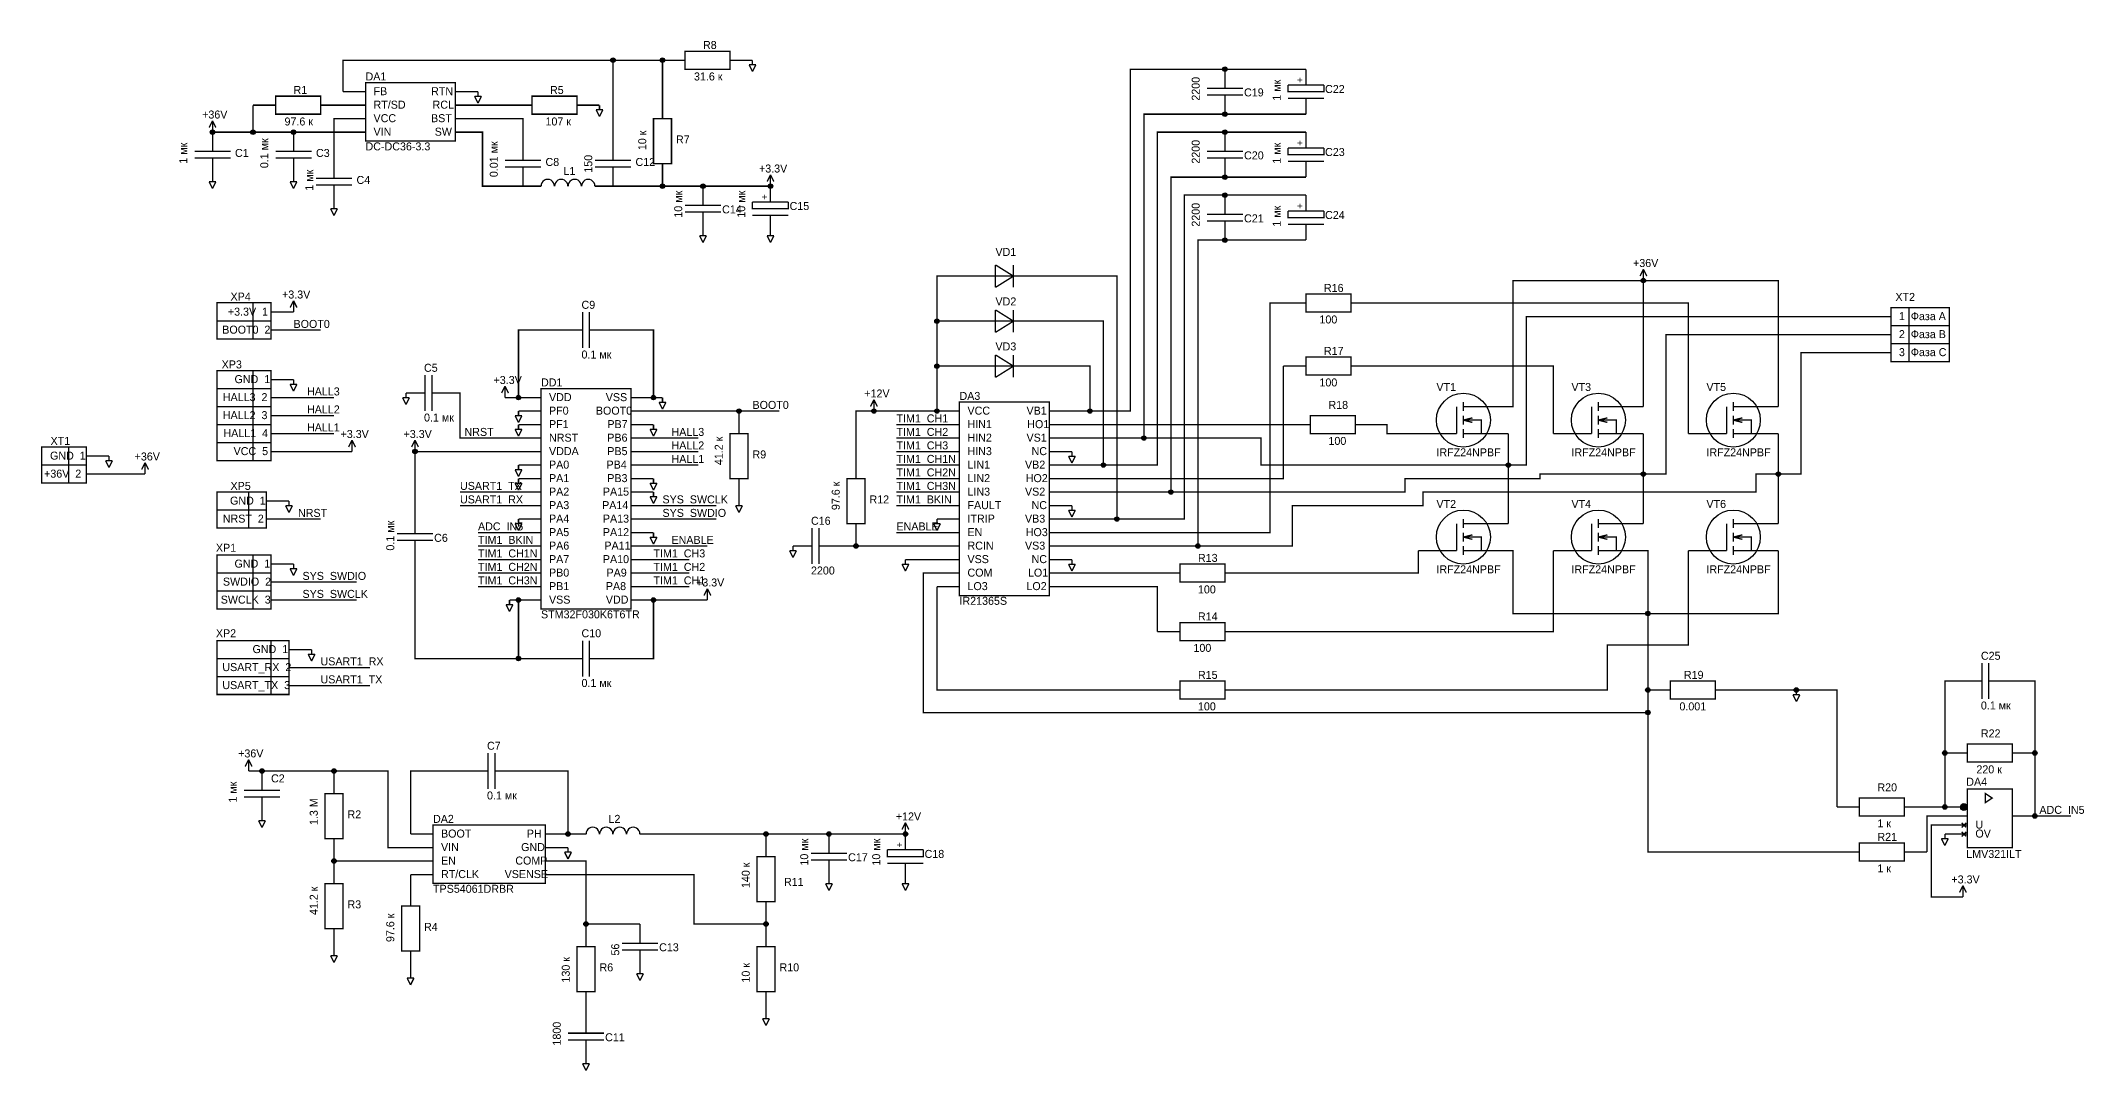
# Model space of a CAD drawing. Header units: millimetres. Extents: x 237 to 691, y 208 to 437.
import ezdxf

# ---------------------------------------------------------------- set-up
doc = ezdxf.new("R2010")
doc.units = ezdxf.units.MM
doc.layers.add('Sheet', color=255, linetype='Continuous')

msp = doc.modelspace()

# ---------------------------------------------------------------- linework, layer by layer
at = {"layer": 'Sheet', "const_width": 0.3}
for points in [[(364, 415), (364, 433), (304, 433), (304, 426)], [(375, 425), (375, 433), (364, 433)], [(380, 433), (375, 433)], [(380, 431), (380, 435), (390, 435), (390, 431), (380, 431)], [(390, 433), (395, 433)], [(395, 430.46), (394.24, 431.98)], [(394.24, 431.98), (395.76, 431.98)], [(395, 433), (395, 431.98)], [(395, 430.46), (395.76, 431.98)], [(309, 428), (328.98, 428), (328.98, 415.02), (309, 415.02), (309, 428)], [(456, 365), (470, 365), (470, 355), (479, 355), (479, 431), (518, 431)], [(496, 426.75), (504, 426.75)], [(500, 426.75), (500, 431)], [(514, 427.5), (522, 427.5)], [(514, 427.5), (514, 426), (522, 426), (522, 427.5)], [(518, 427.5), (518, 431)], [(289, 423), (284, 423)], [(284, 423), (284, 417)], [(289, 421), (289, 425), (299, 425), (299, 421), (289, 421)], [(299, 423), (304, 423)], [(309, 426), (304, 426)], [(309, 423), (304, 423)], [(329, 426), (334, 426)], [(329, 423), (334, 423)], [(334, 423.46), (333.24, 424.98)], [(333.24, 424.98), (334.76, 424.98)], [(334, 426), (334, 424.98)], [(334, 423.46), (334.76, 424.98)], [(341, 423), (334, 423)], [(346, 423), (341, 423)], [(346, 421), (346, 425), (356, 425), (356, 421), (346, 421)], [(356, 423), (361, 423)], [(361, 423), (361, 421.98)], [(375, 420), (375, 425)], [(496, 425.25), (504, 425.25)], [(500, 425.25), (500, 421)], [(514, 424.5), (522, 424.5)], [(518, 424.5), (518, 421)], [(275, 419.54), (274.24, 418.02)], [(275, 419.54), (275.76, 418.02)], [(275, 417), (275, 419.54)], [(304, 420), (302, 420), (302, 411)], [(309, 420), (304, 420)], [(329, 420), (334, 420)], [(334, 420), (344, 420), (344, 415)], [(361, 420.46), (360.24, 421.98)], [(360.24, 421.98), (361.76, 421.98)], [(361, 420.46), (361.76, 421.98)], [(373, 420), (377, 420), (377, 410), (373, 410), (373, 420)], [(482, 349), (482, 421), (518, 421), (518, 421)], [(275, 412.75), (275, 417)], [(275, 417), (275, 417), (284, 417), (293, 417), (304, 417)], [(293, 412.75), (293, 417)], [(309, 417), (304, 417)], [(329, 417), (334, 417)], [(334, 417), (335, 417), (335, 405), (344, 405)], [(344, 410.75), (344, 415)], [(364, 410.75), (364, 415)], [(473, 343), (485, 343), (485, 417), (500, 417), (515, 417), (518, 417)], [(500, 412.75), (500, 417)], [(514, 413.5), (522, 413.5)], [(514, 413.5), (514, 412), (522, 412), (522, 413.5)], [(518, 413.5), (518, 417)], [(271, 412.75), (279, 412.75)], [(271, 411.25), (279, 411.25)], [(275, 411.25), (275, 407)], [(289, 412.75), (297, 412.75)], [(289, 411.25), (297, 411.25)], [(293, 411.25), (293, 407)], [(302, 406.75), (302, 411)], [(340, 410.75), (348, 410.75)], [(340, 409.25), (348, 409.25)], [(344, 409.25), (344, 405)], [(360, 410.75), (368, 410.75)], [(360, 409.25), (368, 409.25)], [(364, 409.25), (364, 405)], [(375, 410), (375, 405)], [(496, 412.75), (504, 412.75)], [(496, 411.25), (504, 411.25)], [(500, 411.25), (500, 407)], [(514, 410.5), (522, 410.5)], [(518, 410.5), (518, 407)], [(275, 404.46), (274.24, 405.98)], [(274.24, 405.98), (275.76, 405.98)], [(275, 407), (275, 405.98)], [(275, 404.46), (275.76, 405.98)], [(293, 404.46), (292.24, 405.98)], [(292.24, 405.98), (293.76, 405.98)], [(293, 407), (293, 405.98)], [(293, 404.46), (293.76, 405.98)], [(298, 406.75), (306, 406.75)], [(298, 405.25), (306, 405.25)], [(302, 405.25), (302, 401)], [(348, 405), (344, 405)], [(360, 405), (364, 405)], [(364, 405), (375, 405), (384, 405), (399, 405)], [(384, 400.75), (384, 405)], [(399, 407.54), (398.24, 406.02)], [(399, 407.54), (399.76, 406.02)], [(399, 405), (399, 407.54)], [(399, 401.5), (399, 405)], [(466, 337), (488, 337), (488, 337), (488, 407), (518, 407)], [(302, 398.46), (301.24, 399.98)], [(301.24, 399.98), (302.76, 399.98)], [(302, 401), (302, 399.98)], [(302, 398.46), (302.76, 399.98)], [(380, 400.75), (388, 400.75)], [(395, 401.5), (403, 401.5)], [(395, 401.5), (395, 400), (403, 400), (403, 401.5)], [(476, 331), (491, 331), (491, 403), (518, 403), (518, 403)], [(500, 398.75), (500, 403)], [(514, 399.5), (522, 399.5)], [(514, 399.5), (514, 398), (522, 398), (522, 399.5)], [(518, 399.5), (518, 403)], [(380, 399.25), (388, 399.25)], [(384, 399.25), (384, 395)], [(384, 395), (384, 393.98)], [(395, 398.5), (403, 398.5)], [(399, 398.5), (399, 395)], [(399, 395), (399, 393.98)], [(496, 398.75), (504, 398.75)], [(496, 397.25), (504, 397.25)], [(500, 397.25), (500, 393)], [(514, 396.5), (522, 396.5)], [(518, 396.5), (518, 393)], [(384, 392.46), (383.24, 393.98)], [(383.24, 393.98), (384.76, 393.98)], [(384, 392.46), (384.76, 393.98)], [(399, 392.46), (398.24, 393.98)], [(398.24, 393.98), (399.76, 393.98)], [(399, 392.46), (399.76, 393.98)], [(494, 325), (494, 393), (500, 393), (515, 393), (518, 393)], [(449, 382.5), (449, 387.5)], [(449, 387.5), (453, 385), (449, 382.5)], [(453, 382.5), (453, 387.5)], [(593, 386.54), (592.24, 385.02)], [(593, 386.54), (593.76, 385.02)], [(593, 384), (593, 386.54)], [(436, 375), (436, 385), (446, 385)], [(451, 385), (446, 385)], [(451, 385), (456, 385)], [(456, 385), (476, 385), (476, 331), (466, 331), (466, 331)], [(563, 356), (564, 356), (564, 384), (593, 384), (623, 384), (623, 356)], [(593, 356), (593, 356), (593, 384)], [(276, 379.08), (287.98, 379.08), (287.98, 371.02), (276, 371.02), (276, 379.08)], [(284, 379), (284, 371)], [(288, 377), (293, 377)], [(293, 379.54), (292.24, 378.02)], [(293, 379.54), (293.76, 378.02)], [(293, 377), (293, 379.54)], [(357.25, 369), (357.25, 377)], [(358.75, 369), (358.75, 377)], [(449, 372.5), (449, 377.5)], [(449, 377.5), (453, 375), (449, 372.5)], [(453, 372.5), (453, 377.5)], [(513, 379), (510, 379), (510, 328), (466, 328)], [(518, 379), (513, 379)], [(518, 377), (518, 381), (528, 381), (528, 377), (518, 377)], [(528, 379), (533, 379)], [(533, 379), (603, 379), (603, 350), (603, 350)], [(648, 378), (648, 366), (652, 366), (652, 378), (648, 378)], [(652, 378), (661, 378), (661, 366), (652, 366)], [(276, 375), (288, 375)], [(288, 373), (293, 373)], [(293, 373), (299, 373)], [(343, 358), (343, 358), (343, 373), (353, 373)], [(357.25, 373), (353, 373)], [(358.75, 373), (363, 373)], [(363, 373), (373, 373), (373, 358), (375, 358)], [(436, 365), (436, 375), (446, 375)], [(451, 375), (446, 375)], [(451, 375), (456, 375)], [(456, 375), (473, 375), (473, 343), (466, 343)], [(563, 343), (567, 343), (567, 376), (643, 376)], [(648, 376), (643, 376)], [(648, 374), (661, 374)], [(593, 341), (598, 341), (598, 372), (643, 372), (643, 372)], [(623, 341), (628, 341), (628, 368), (643, 368), (643, 368)], [(648, 372), (643, 372)], [(648, 368), (643, 368)], [(648, 370), (661, 370)], [(276, 364), (287.98, 364), (287.98, 344.02), (276, 344.02), (276, 364)], [(284, 364), (284, 344)], [(418, 345), (418, 355), (422, 355), (436, 355), (436, 365), (446, 365)], [(451, 365), (446, 365)], [(449, 362.5), (449, 367.5)], [(449, 367.5), (453, 365), (449, 362.5)], [(451, 365), (456, 365)], [(453, 362.5), (453, 367.5)], [(513, 365), (513, 340), (466, 340)], [(518, 365), (513, 365)], [(518, 363), (518, 367), (528, 367), (528, 363), (518, 363)], [(528, 365), (533, 365)], [(533, 365), (573, 365), (573, 350), (573, 350)], [(276, 360), (288, 360)], [(288, 362), (293, 362)], [(293, 359.46), (292.24, 360.98)], [(292.24, 360.98), (293.76, 360.98)], [(293, 362), (293, 360.98)], [(293, 359.46), (293.76, 360.98)], [(322.25, 359), (318, 359)], [(318, 359), (318, 357.98)], [(322.25, 355), (322.25, 363)], [(323.75, 355), (323.75, 363)], [(323.75, 359), (328, 359)], [(343, 349), (330, 349), (330, 359), (328, 359)], [(340, 360.54), (339.24, 359.02)], [(340, 360.54), (340.76, 359.02)], [(340, 358), (340, 360.54)], [(348, 360), (367.98, 360), (367.98, 311.02), (348, 311.02), (348, 360)], [(276, 356), (288, 356)], [(288, 358), (293, 358)], [(293, 358), (302, 358)], [(318, 356.46), (317.24, 357.98)], [(317.24, 357.98), (318.76, 357.98)], [(318, 356.46), (318.76, 357.98)], [(340, 358), (343, 358)], [(348, 358), (343, 358)], [(348, 355), (343, 355)], [(343, 355), (343, 353.98)], [(368, 358), (373, 358)], [(368, 355), (373, 355)], [(373, 355), (392, 355), (401, 355)], [(375, 355.46), (374.24, 356.98)], [(374.24, 356.98), (375.76, 356.98)], [(375, 358), (375, 356.98)], [(375, 355.46), (375.76, 356.98)], [(392, 350), (392, 355)], [(422, 357.54), (421.24, 356.02)], [(422, 357.54), (422.76, 356.02)], [(422, 355), (422, 357.54)], [(441, 355), (436, 355)], [(441, 357), (460.98, 357), (460.98, 314.02), (441, 314.02), (441, 357)], [(461, 355), (466, 355)], [(470, 355), (466, 355)], [(551.5, 350), (551.5, 356)], [(553, 355), (553, 357)], [(553, 356), (563, 356)], [(581.5, 350), (581.5, 356)], [(583, 355), (583, 357)], [(583, 356), (593, 356)], [(611.5, 350), (611.5, 356)], [(613, 355), (613, 357)], [(613, 356), (623, 356)], [(276, 352), (288, 352)], [(288, 354), (293, 354)], [(288, 350), (293, 350)], [(293, 354), (302, 354)], [(293, 350), (302, 350)], [(343, 352.46), (342.24, 353.98)], [(342.24, 353.98), (343.76, 353.98)], [(343, 349.46), (342.24, 350.98)], [(342.24, 350.98), (343.76, 350.98)], [(343, 352.46), (343.76, 353.98)], [(348, 352), (343, 352)], [(343, 352), (343, 350.98)], [(343, 349.46), (343.76, 350.98)], [(368, 352), (373, 352)], [(373, 349.46), (372.24, 350.98)], [(372.24, 350.98), (373.76, 350.98)], [(373, 352), (373, 350.98)], [(373, 349.46), (373.76, 350.98)], [(390, 350), (394, 350), (394, 340), (390, 340), (390, 350)], [(427, 352), (436, 352)], [(441, 352), (436, 352)], [(461, 352), (466, 352)], [(514, 352), (514, 352), (466, 352)], [(519, 352), (514, 352)], [(519, 350), (519, 354), (529, 354), (529, 350), (519, 350)], [(529, 352), (534, 352)], [(534, 352), (536, 352), (536, 350), (543, 350)], [(551.5, 350), (543, 350)], [(553, 352), (553, 354)], [(553, 353), (555, 353.5)], [(557, 350), (557, 353), (553, 353)], [(553, 353), (555, 352.5)], [(553, 349), (553, 351)], [(553, 350), (563, 350)], [(563, 330), (563, 330), (563, 343), (563, 350)], [(581.5, 350), (573, 350)], [(583, 352), (583, 354)], [(583, 353), (585, 353.5)], [(587, 350), (587, 353), (583, 353)], [(583, 353), (585, 352.5)], [(583, 349), (583, 351)], [(583, 350), (593, 350)], [(593, 350), (593, 350), (593, 341), (593, 330)], [(611.5, 350), (603, 350)], [(613, 352), (613, 354)], [(613, 353), (615, 353.5)], [(617, 350), (617, 353), (613, 353)], [(613, 353), (615, 352.5)], [(613, 349), (613, 351)], [(613, 350), (623, 350)], [(623, 350), (623, 350), (623, 341), (623, 330)], [(237, 347), (246.98, 347), (246.98, 339.02), (237, 339.02), (237, 347)], [(243, 347), (243, 339)], [(247, 345), (252, 345)], [(252, 345), (252, 343.98)], [(276, 348), (288, 348)], [(288, 346), (293, 346)], [(306, 346), (293, 346)], [(306, 348.54), (305.24, 347.02)], [(306, 348.54), (306.76, 347.02)], [(306, 346), (306, 348.54)], [(320, 348.54), (319.24, 347.02)], [(320, 348.54), (320.76, 347.02)], [(320, 346), (320, 348.54)], [(343, 346), (320, 346), (320, 346), (320, 332), (320, 332)], [(348, 349), (343, 349)], [(348, 346), (343, 346)], [(368, 349), (373, 349)], [(368, 346), (373, 346)], [(373, 349), (383, 349)], [(373, 346), (383, 346)], [(418, 340), (418, 345)], [(427, 349), (436, 349)], [(427, 346), (436, 346)], [(441, 349), (436, 349)], [(441, 346), (436, 346)], [(461, 349), (466, 349)], [(461, 346), (466, 346)], [(466, 343.46), (465.24, 344.98)], [(465.24, 344.98), (466.76, 344.98)], [(466, 349), (482, 349), (482, 349), (508, 349), (508, 343), (563, 343)], [(466, 346), (466, 344.98)], [(466, 343.46), (466.76, 344.98)], [(237, 343), (247, 343)], [(247, 341), (252, 341)], [(252, 342.46), (251.24, 343.98)], [(251.24, 343.98), (252.76, 343.98)], [(252, 342.46), (252.76, 343.98)], [(260, 341), (252, 341)], [(260, 343.54), (259.24, 342.02)], [(260, 343.54), (260.76, 342.02)], [(260, 341), (260, 343.54)], [(343, 340.46), (342.24, 341.98)], [(342.24, 341.98), (343.76, 341.98)], [(348, 343), (343, 343)], [(343, 343), (343, 341.98)], [(343, 340.46), (343.76, 341.98)], [(368, 343), (373, 343)], [(373, 343), (383, 343)], [(427, 343), (436, 343)], [(441, 343), (436, 343)], [(461, 343), (466, 343)], [(466, 325), (494, 325), (494, 325), (515, 325), (515, 334), (544, 334), (544, 337), (618, 337), (618, 341), (623, 341)], [(488, 337), (540, 337), (540, 340), (570, 340), (570, 341), (593, 341)], [(276, 337), (286.98, 337), (286.98, 329.02), (276, 329.02), (276, 337)], [(283, 337), (283, 329)], [(343, 337), (330, 337)], [(343, 337.46), (342.24, 338.98)], [(342.24, 338.98), (343.76, 338.98)], [(348, 340), (343, 340)], [(343, 340), (343, 338.98)], [(343, 337.46), (343.76, 338.98)], [(348, 337), (343, 337)], [(368, 340), (373, 340)], [(368, 337), (373, 337)], [(373, 337.46), (372.24, 338.98)], [(372.24, 338.98), (373.76, 338.98)], [(373, 334.46), (372.24, 335.98)], [(372.24, 335.98), (373.76, 335.98)], [(373, 340), (373, 338.98)], [(373, 337.46), (373.76, 338.98)], [(373, 337), (373, 335.98)], [(373, 334.46), (373.76, 335.98)], [(392, 340), (392, 335)], [(416, 340), (420, 340), (420, 330), (416, 330), (416, 340)], [(427, 340), (436, 340)], [(427, 337), (436, 337)], [(441, 340), (436, 340)], [(441, 337), (436, 337)], [(461, 340), (466, 340)], [(461, 337), (466, 337)], [(276, 333), (287, 333)], [(287, 335), (292, 335)], [(292, 332.46), (291.24, 333.98)], [(291.24, 333.98), (292.76, 333.98)], [(292, 335), (292, 333.98)], [(292, 332.46), (292.76, 333.98)], [(320, 327.75), (320, 332)], [(343, 334), (330, 334)], [(348, 334), (343, 334)], [(368, 334), (373, 334)], [(387, 334), (373, 334)], [(392, 332.46), (391.24, 333.98)], [(391.24, 333.98), (392.76, 333.98)], [(392, 335), (392, 333.98)], [(392, 332.46), (392.76, 333.98)], [(427, 334), (436, 334)], [(441, 334), (436, 334)], [(461, 334), (466, 334)], [(466, 331.46), (465.24, 332.98)], [(465.24, 332.98), (466.76, 332.98)], [(466, 334), (466, 332.98)], [(466, 331.46), (466.76, 332.98)], [(287, 331), (292, 331)], [(292, 331), (299, 331)], [(324, 327.75), (316, 327.75)], [(334, 328), (343, 328)], [(343, 328.46), (342.24, 329.98)], [(342.24, 329.98), (343.76, 329.98)], [(348, 331), (343, 331)], [(343, 331), (343, 329.98)], [(343, 328.46), (343.76, 329.98)], [(348, 328), (343, 328)], [(368, 331), (373, 331)], [(368, 328), (373, 328)], [(373, 325.46), (372.24, 326.98)], [(372.24, 326.98), (373.76, 326.98)], [(387, 331), (373, 331)], [(373, 328), (373, 326.98)], [(373, 325.46), (373.76, 326.98)], [(408.25, 321), (408.25, 329)], [(409.75, 321), (409.75, 329)], [(418, 330), (418, 325)], [(427, 328), (436, 328)], [(436, 328.46), (435.24, 329.98)], [(435.24, 329.98), (436.76, 329.98)], [(441, 331), (436, 331)], [(436, 331), (436, 329.98)], [(436, 328.46), (436.76, 329.98)], [(441, 328), (436, 328)], [(461, 331), (466, 331)], [(461, 328), (466, 328)], [(551.5, 324), (551.5, 330)], [(553, 329), (553, 331)], [(553, 330), (563, 330)], [(553, 326), (553, 328)], [(553, 327), (555, 327.5)], [(557, 324), (557, 327), (553, 327)], [(553, 327), (555, 326.5)], [(581.5, 324), (581.5, 330)], [(583, 329), (583, 331)], [(583, 330), (593, 330)], [(583, 326), (583, 328)], [(583, 327), (585, 327.5)], [(587, 324), (587, 327), (583, 327)], [(583, 327), (585, 326.5)], [(611.5, 324), (611.5, 330)], [(613, 329), (613, 331)], [(613, 330), (623, 330)], [(613, 326), (613, 328)], [(613, 327), (615, 327.5)], [(617, 324), (617, 327), (613, 327)], [(613, 327), (615, 326.5)], [(276, 323), (287.98, 323), (287.98, 311.02), (276, 311.02), (276, 323)], [(284, 323), (284, 311)], [(324, 326.25), (316, 326.25)], [(320, 326.25), (320, 322)], [(334, 325), (343, 325)], [(348, 325), (343, 325)], [(368, 325), (373, 325)], [(385, 325), (373, 325)], [(404, 322.46), (403.24, 323.98)], [(403.24, 323.98), (404.76, 323.98)], [(408.25, 325), (404, 325)], [(404, 325), (404, 323.98)], [(404, 322.46), (404.76, 323.98)], [(409.75, 325), (414, 325)], [(436, 325), (418, 325), (414, 325), (414, 325)], [(441, 325), (436, 325)], [(461, 325), (466, 325)], [(505, 319), (543, 319), (543, 324)], [(505, 306), (573, 306), (573, 324)], [(505, 293), (585, 293), (585, 303), (603, 303), (603, 324), (603, 324)], [(551.5, 324), (543, 324)], [(553, 323), (553, 325)], [(553, 324), (563, 324)], [(563, 324), (564, 324), (564, 310), (594, 310), (623, 310), (623, 324)], [(581.5, 324), (573, 324)], [(583, 323), (583, 325)], [(583, 324), (593, 324)], [(593, 324), (594, 324), (594, 310)], [(611.5, 324), (603, 324)], [(613, 323), (613, 325)], [(613, 324), (623, 324)], [(276, 319), (288, 319)], [(288, 321), (293, 321)], [(293, 318.46), (292.24, 319.98)], [(292.24, 319.98), (293.76, 319.98)], [(293, 321), (293, 319.98)], [(293, 318.46), (293.76, 319.98)], [(320, 322), (320, 300), (343, 300)], [(334, 322), (343, 322)], [(334, 319), (343, 319)], [(348, 322), (343, 322)], [(348, 319), (343, 319)], [(368, 322), (373, 322)], [(368, 319), (373, 319)], [(373, 322), (381, 322)], [(373, 319), (381, 319)], [(429, 319.46), (428.24, 320.98)], [(428.24, 320.98), (429.76, 320.98)], [(429, 322), (429, 320.98)], [(429, 322), (436, 322)], [(429, 319.46), (429.76, 320.98)], [(436, 319), (433, 319), (433, 288), (594, 288)], [(441, 322), (436, 322)], [(441, 319), (436, 319)], [(461, 322), (466, 322)], [(461, 319), (466, 319)], [(466, 319.46), (465.24, 320.98)], [(465.24, 320.98), (466.76, 320.98)], [(466, 322), (466, 320.98)], [(466, 319.46), (466.76, 320.98)], [(466, 319), (485, 319), (485, 319)], [(490, 319), (485, 319)], [(490, 317), (490, 321), (500, 321), (500, 317), (490, 317)], [(500, 319), (505, 319)], [(276, 315), (288, 315)], [(288, 317), (293, 317)], [(307, 317), (293, 317)], [(334, 316), (343, 316)], [(348, 316), (343, 316)], [(368, 316), (373, 316)], [(373, 316), (381, 316)], [(385, 315.54), (384.24, 314.02)], [(385, 315.54), (385.76, 314.02)], [(385, 313), (385, 315.54)], [(441, 316), (436, 316)], [(436, 316), (436, 316), (436, 293), (485, 293)], [(461, 316), (466, 316)], [(466, 316), (485, 316), (485, 306)], [(288, 313), (293, 313)], [(307, 313), (293, 313)], [(341, 310.46), (340.24, 311.98)], [(340.24, 311.98), (341.76, 311.98)], [(341, 313), (341, 311.98)], [(341, 313), (343, 313)], [(341, 310.46), (341.76, 311.98)], [(348, 313), (343, 313)], [(343, 313), (343, 313), (343, 300), (353, 300)], [(363, 300), (373, 300), (373, 313), (385, 313)], [(368, 313), (373, 313)], [(594, 310), (594, 293), (594, 288), (594, 257), (636, 257)], [(490, 306), (485, 306)], [(490, 304), (490, 308), (500, 308), (500, 304), (490, 304)], [(500, 306), (505, 306)], [(276, 304), (291.98, 304), (291.98, 292.02), (276, 292.02), (276, 304)], [(276, 300), (292, 300)], [(288, 304), (288, 292)], [(292, 302), (297, 302)], [(297, 299.46), (296.24, 300.98)], [(296.24, 300.98), (297.76, 300.98)], [(297, 302), (297, 300.98)], [(297, 299.46), (297.76, 300.98)], [(357.25, 300), (353, 300)], [(357.25, 296), (357.25, 304)], [(358.75, 296), (358.75, 304)], [(358.75, 300), (363, 300)], [(276, 296), (292, 296)], [(292, 298), (297, 298)], [(310, 298), (297, 298)], [(668.25, 291), (668.25, 299)], [(669.75, 291), (669.75, 299)], [(292, 294), (297, 294)], [(310, 294), (297, 294)], [(490, 293), (485, 293)], [(490, 291), (490, 295), (500, 295), (500, 291), (490, 291)], [(500, 293), (505, 293)], [(599, 293), (594, 293)], [(599, 291), (599, 295), (609, 295), (609, 291), (599, 291)], [(609, 293), (614, 293)], [(614, 293), (627, 293), (636, 293), (636, 267)], [(627, 290.46), (626.24, 291.98)], [(626.24, 291.98), (627.76, 291.98)], [(627, 293), (627, 291.98)], [(627, 290.46), (627.76, 291.98)], [(664, 295), (660, 295), (660, 279), (660, 279), (660, 267)], [(668.25, 295), (664, 295)], [(669.75, 295), (674, 295)], [(674, 295), (680, 295), (680, 279), (680, 265)], [(283, 277.54), (282.24, 276.02)], [(283, 277.54), (283.76, 276.02)], [(283, 275), (283, 277.54)], [(336.25, 271), (336.25, 279)], [(337.75, 271), (337.75, 279)], [(665, 279), (660, 279)], [(665, 277), (665, 281), (675, 281), (675, 277), (665, 277)], [(675, 279), (680, 279)], [(283, 275), (302, 275), (314, 275), (314, 258), (319, 258)], [(286, 270.75), (286, 275)], [(302, 270), (302, 275)], [(319, 261), (319, 275), (332, 275)], [(336.25, 275), (332, 275)], [(337.75, 275), (342, 275)], [(342, 275), (354, 275), (354, 261), (354, 261), (354, 261)], [(282, 270.75), (290, 270.75)], [(282, 269.25), (290, 269.25)], [(286, 269.25), (286, 265)], [(300, 270), (304, 270), (304, 260), (300, 260), (300, 270)], [(641, 265), (641, 269), (651, 269), (651, 265), (641, 265)], [(665, 271), (665, 258), (675, 258), (675, 271), (665, 271)], [(669, 270), (669, 268), (670.5, 269), (669, 270)], [(286, 262.46), (285.24, 263.98)], [(285.24, 263.98), (286.76, 263.98)], [(286, 265), (286, 263.98)], [(286, 262.46), (286.76, 263.98)], [(429, 263.54), (428.24, 262.02)], [(429, 263.54), (429.76, 262.02)], [(429, 261), (429, 263.54)], [(641, 267), (636, 267)], [(651, 267), (656, 267)], [(656, 267), (660, 267), (660, 267)], [(660, 265), (656, 265), (656, 257)], [(665, 267), (660, 267)], [(665, 265), (660, 265)], [(664.75, 262.49), (663.73, 263.51)], [(664.75, 263.51), (663.73, 262.49)], [(675, 265), (680, 265)], [(680, 265), (680, 265), (688, 265)], [(302, 260), (302, 255)], [(324, 261), (319, 261)], [(324, 263), (348.98, 263), (348.98, 250.02), (324, 250.02), (324, 263)], [(349, 261), (354, 261)], [(358, 261), (354, 261)], [(370, 261), (374, 261)], [(429, 261), (429, 261), (412, 261), (398, 261), (398, 261), (374, 261)], [(398, 256), (398, 261)], [(412, 256.75), (412, 261)], [(429, 257.5), (429, 261)], [(641, 255), (641, 259), (651, 259), (651, 255), (641, 255)], [(660, 263), (657, 263), (657, 247), (664, 247)], [(660, 258.46), (659.24, 259.98)], [(659.24, 259.98), (660.76, 259.98)], [(665, 263), (660, 263)], [(665, 261), (660, 261)], [(660, 261), (660, 259.98)], [(660, 258.46), (660.76, 259.98)], [(664.75, 260.49), (663.73, 261.51)], [(664.75, 261.51), (663.73, 260.49)], [(302, 250), (302, 255)], [(319, 255), (302, 255), (302, 255)], [(324, 258), (319, 258)], [(324, 255), (319, 255)], [(349, 258), (354, 258)], [(349, 255), (354, 255)], [(354, 255.46), (353.24, 256.98)], [(353.24, 256.98), (354.76, 256.98)], [(354, 258), (354, 256.98)], [(354, 255.46), (354.76, 256.98)], [(354, 255), (358, 255), (358, 241), (358, 241), (370, 241)], [(396, 256), (400, 256), (400, 246), (396, 246), (396, 256)], [(408, 256.75), (416, 256.75)], [(408, 255.25), (416, 255.25)], [(412, 255.25), (412, 251)], [(425, 257.5), (433, 257.5)], [(425, 257.5), (425, 256), (433, 256), (433, 257.5)], [(425, 254.5), (433, 254.5)], [(429, 254.5), (429, 251)], [(641, 257), (636, 257)], [(651, 257), (656, 257)], [(300, 250), (304, 250), (304, 240), (300, 240), (300, 250)], [(324, 252), (319, 252)], [(319, 250), (319, 252), (319, 252)], [(319, 245), (319, 250)], [(349, 252), (354, 252)], [(354, 252), (382, 252), (382, 241), (398, 241)], [(412, 248.46), (411.24, 249.98)], [(411.24, 249.98), (412.76, 249.98)], [(412, 251), (412, 249.98)], [(412, 248.46), (412.76, 249.98)], [(429, 248.46), (428.24, 249.98)], [(428.24, 249.98), (429.76, 249.98)], [(429, 251), (429, 249.98)], [(429, 248.46), (429.76, 249.98)], [(398, 246), (398, 241)], [(664, 249.54), (663.24, 248.02)], [(664, 249.54), (664.76, 248.02)], [(664, 247), (664, 249.54)], [(317, 245), (321, 245), (321, 235), (317, 235), (317, 245)], [(358, 236), (358, 241)], [(370, 236.75), (370, 241)], [(398, 236), (398, 241)], [(302, 240), (302, 235)], [(356, 236), (360, 236), (360, 226), (356, 226), (356, 236)], [(366, 236.75), (374, 236.75)], [(396, 236), (400, 236), (400, 226), (396, 226), (396, 236)], [(302, 232.46), (301.24, 233.98)], [(301.24, 233.98), (302.76, 233.98)], [(302, 235), (302, 233.98)], [(302, 232.46), (302.76, 233.98)], [(319, 235), (319, 230)], [(366, 235.25), (374, 235.25)], [(370, 235.25), (370, 231)], [(319, 227.46), (318.24, 228.98)], [(318.24, 228.98), (319.76, 228.98)], [(319, 230), (319, 228.98)], [(319, 227.46), (319.76, 228.98)], [(370, 228.46), (369.24, 229.98)], [(369.24, 229.98), (370.76, 229.98)], [(370, 231), (370, 229.98)], [(370, 228.46), (370.76, 229.98)], [(358, 226), (358, 221)], [(398, 226), (398, 221)], [(358, 216.75), (358, 221)], [(398, 218.46), (397.24, 219.98)], [(397.24, 219.98), (398.76, 219.98)], [(398, 221), (398, 219.98)], [(398, 218.46), (398.76, 219.98)], [(354, 216.75), (362, 216.75)], [(354, 215.25), (362, 215.25)], [(358, 215.25), (358, 211)], [(358, 208.46), (357.24, 209.98)], [(357.24, 209.98), (358.76, 209.98)], [(358, 211), (358, 209.98)], [(358, 208.46), (358.76, 209.98)]]:
    msp.add_lwpolyline(points, dxfattribs=at)
at = {"layer": 'Sheet'}
for points, const_width in [([(363.75, 433, 1), (364.25, 433, 1)], 0.508), ([(374.75, 433, 1), (375.25, 433, 1)], 0.508), ([(499.75, 431, 1), (500.25, 431, 1)], 0.508), ([(499.75, 421, 1), (500.25, 421, 1)], 0.508), ([(274.75, 417, 1), (275.25, 417, 1)], 0.508), ([(283.75, 417, 1), (284.25, 417, 1)], 0.508), ([(292.75, 417, 1), (293.25, 417, 1)], 0.508), ([(499.75, 417, 1), (500.25, 417, 1)], 0.508), ([(374.75, 405, 1), (375.25, 405, 1)], 0.508), ([(383.75, 405, 1), (384.25, 405, 1)], 0.508), ([(398.75, 405, 1), (399.25, 405, 1)], 0.508), ([(499.75, 407, 1), (500.25, 407, 1)], 0.508), ([(499.75, 403, 1), (500.25, 403, 1)], 0.508), ([(499.75, 393, 1), (500.25, 393, 1)], 0.508), ([(592.75, 384, 1), (593.25, 384, 1)], 0.508), ([(435.75, 375, 1), (436.25, 375, 1)], 0.508), ([(435.75, 365, 1), (436.25, 365, 1)], 0.508), ([(342.75, 358, 1), (343.25, 358, 1)], 0.508), ([(372.75, 358, 1), (373.25, 358, 1)], 0.508), ([(391.75, 355, 1), (392.25, 355, 1)], 0.508), ([(421.75, 355, 1), (422.25, 355, 1)], 0.508), ([(435.75, 355, 1), (436.25, 355, 1)], 0.508), ([(469.75, 355, 1), (470.25, 355, 1)], 0.508), ([(319.75, 346, 1), (320.25, 346, 1)], 0.508), ([(481.75, 349, 1), (482.25, 349, 1)], 0.508), ([(472.75, 343, 1), (473.25, 343, 1)], 0.508), ([(562.75, 343, 1), (563.25, 343, 1)], 0.508), ([(592.75, 341, 1), (593.25, 341, 1)], 0.508), ([(622.75, 341, 1), (623.25, 341, 1)], 0.508), ([(487.75, 337, 1), (488.25, 337, 1)], 0.508), ([(475.75, 331, 1), (476.25, 331, 1)], 0.508), ([(417.75, 325, 1), (418.25, 325, 1)], 0.508), ([(493.75, 325, 1), (494.25, 325, 1)], 0.508), ([(342.75, 313, 1), (343.25, 313, 1)], 0.508), ([(372.75, 313, 1), (373.25, 313, 1)], 0.508), ([(593.75, 310, 1), (594.25, 310, 1)], 0.508), ([(342.75, 300, 1), (343.25, 300, 1)], 0.508), ([(593.75, 293, 1), (594.25, 293, 1)], 0.508), ([(626.75, 293, 1), (627.25, 293, 1)], 0.508), ([(593.75, 288, 1), (594.25, 288, 1)], 0.508), ([(659.75, 279, 1), (660.25, 279, 1)], 0.508), ([(679.75, 279, 1), (680.25, 279, 1)], 0.508), ([(285.75, 275, 1), (286.25, 275, 1)], 0.508), ([(301.75, 275, 1), (302.25, 275, 1)], 0.508), ([(659.75, 267, 1), (660.25, 267, 1)], 0.508), ([(663.86, 267, 1), (664.62, 267, 1)], 0.762), ([(679.75, 265, 1), (680.25, 265, 1)], 0.508), ([(353.75, 261, 1), (354.25, 261, 1)], 0.508), ([(397.75, 261, 1), (398.25, 261, 1)], 0.508), ([(411.75, 261, 1), (412.25, 261, 1)], 0.508), ([(428.75, 261, 1), (429.25, 261, 1)], 0.508), ([(301.75, 255, 1), (302.25, 255, 1)], 0.508), ([(357.75, 241, 1), (358.25, 241, 1)], 0.508), ([(397.75, 241, 1), (398.25, 241, 1)], 0.508)]:
    msp.add_lwpolyline(points, format="xyb", close=True, dxfattribs=dict(at, const_width=const_width))
for centre, radius in [((372.99, 358.01), 0.497), ((372.99, 358.01), 0.497), ((372.99, 358.01), 0.497), ((372.99, 358.01), 0.497), ((372.99, 358.01), 0.497), ((417.99, 325.01), 0.498), ((417.99, 325.01), 0.498), ((417.99, 325.01), 0.498), ((417.99, 325.01), 0.498), ((417.99, 325.01), 0.498), ((493.99, 325.01), 0.498), ((493.99, 325.01), 0.498), ((493.99, 325.01), 0.498), ((493.99, 325.01), 0.498), ((372.99, 313.01), 0.497), ((372.99, 313.01), 0.497), ((372.99, 313.01), 0.497), ((372.99, 313.01), 0.497), ((372.99, 313.01), 0.497), ((342.99, 300.01), 0.498), ((342.99, 300.01), 0.498), ((342.99, 300.01), 0.498), ((342.99, 300.01), 0.498), ((659.99, 279.01), 0.497), ((659.99, 279.01), 0.497), ((659.99, 279.01), 0.497), ((659.99, 279.01), 0.497), ((659.99, 279.01), 0.497), ((679.99, 279.01), 0.497), ((679.99, 279.01), 0.497), ((679.99, 279.01), 0.497), ((679.99, 279.01), 0.497), ((679.99, 279.01), 0.497), ((659.99, 267.01), 0.497), ((659.99, 267.01), 0.497), ((659.99, 267.01), 0.497), ((659.99, 267.01), 0.497)]:
    msp.add_circle(centre, radius, dxfattribs=at)
for centre, start, end in [((349.49, 405.01), 359.5841, 180.4216), ((352.49, 405.01), 359.5841, 180.4217), ((355.49, 405.01), 359.5842, 180.4218), ((358.49, 405.01), 359.5842, 180.4217), ((359.49, 261.01), 359.5918, 180.4136), ((362.49, 261.01), 359.5919, 180.4137), ((365.49, 261.01), 359.592, 180.4138), ((368.49, 261.01), 359.5919, 180.4137)]:
    msp.add_arc(centre, 1.49, start, end, dxfattribs=at)
for centre, major_axis, ratio in [((363.99, 433.01), (0, 0.498), 0.998652), ((363.99, 433.01), (0, 0.498), 0.998652), ((363.99, 433.01), (0, 0.498), 0.998652), ((363.99, 433.01), (0, 0.498), 0.998652), ((374.99, 433.01), (0, 0.498), 0.99998), ((374.99, 433.01), (0, 0.498), 0.99998), ((374.99, 433.01), (0, 0.498), 0.99998), ((374.99, 433.01), (0, 0.498), 0.99998), ((374.99, 433.01), (0, 0.498), 0.99998), ((499.99, 431.01), (0, 0.498), 0.998647), ((499.99, 431.01), (0, 0.498), 0.998647), ((499.99, 431.01), (0, 0.498), 0.998647), ((499.99, 421.01), (0, 0.498), 0.998647), ((499.99, 421.01), (0, 0.498), 0.998647), ((499.99, 421.01), (0, 0.498), 0.998647), ((274.99, 417.01), (0, 0.498), 0.999995), ((274.99, 417.01), (0, 0.498), 0.999995), ((274.99, 417.01), (0, 0.498), 0.999995), ((274.99, 417.01), (0, 0.498), 0.999995), ((283.99, 417.01), (0, 0.498), 0.99999), ((283.99, 417.01), (0, 0.498), 0.99999), ((283.99, 417.01), (0, 0.498), 0.99999), ((283.99, 417.01), (0, 0.498), 0.99999), ((292.99, 417.01), (0, 0.498), 0.998663), ((292.99, 417.01), (0, 0.498), 0.998663), ((292.99, 417.01), (0, 0.498), 0.998663), ((292.99, 417.01), (0, 0.498), 0.998663), ((292.99, 417.01), (0, 0.498), 0.998663), ((499.99, 417.01), (0, 0.498), 0.998647), ((499.99, 417.01), (0, 0.498), 0.998647), ((499.99, 417.01), (0, 0.498), 0.998647), ((499.99, 417.01), (0, 0.498), 0.998647), ((499.99, 417.01), (0, 0.498), 0.998647), ((374.99, 405.01), (0, 0.498), 0.999985), ((374.99, 405.01), (0, 0.498), 0.999985), ((374.99, 405.01), (0, 0.498), 0.999985), ((374.99, 405.01), (0, 0.498), 0.999985), ((374.99, 405.01), (0, 0.498), 0.999985), ((383.99, 405.01), (0, 0.498), 0.999995), ((383.99, 405.01), (0, 0.498), 0.999995), ((383.99, 405.01), (0, 0.498), 0.999995), ((383.99, 405.01), (0, 0.498), 0.999995), ((383.99, 405.01), (0, 0.498), 0.999995), ((398.99, 405.01), (0, 0.498), 0.999995), ((398.99, 405.01), (0, 0.498), 0.999995), ((398.99, 405.01), (0, 0.498), 0.999995), ((398.99, 405.01), (0, 0.498), 0.999995), ((398.99, 405.01), (0, 0.498), 0.999995), ((398.99, 405.01), (0, 0.498), 0.999995), ((398.99, 405.01), (0, 0.498), 0.999995), ((499.99, 407.01), (0, 0.498), 0.998647), ((499.99, 407.01), (0, 0.498), 0.998647), ((499.99, 407.01), (0, 0.498), 0.998647), ((499.99, 403.01), (0, 0.498), 0.998647), ((499.99, 403.01), (0, 0.498), 0.998647), ((499.99, 403.01), (0, 0.498), 0.998647), ((499.99, 393.01), (0, 0.498), 0.998647), ((499.99, 393.01), (0, 0.498), 0.998647), ((499.99, 393.01), (0, 0.498), 0.998647), ((499.99, 393.01), (0, 0.498), 0.998647), ((499.99, 393.01), (0, 0.498), 0.998647), ((592.99, 384.01), (0, 0.498), 0.999974), ((592.99, 384.01), (0, 0.498), 0.999974), ((592.99, 384.01), (0, 0.498), 0.999974), ((592.99, 384.01), (0, 0.498), 0.999974), ((592.99, 384.01), (0, 0.498), 0.999974), ((592.99, 384.01), (0, 0.498), 0.999974), ((435.99, 375.01), (0, 0.498), 0.998668), ((435.99, 375.01), (0, 0.498), 0.998668), ((435.99, 375.01), (0, 0.498), 0.998668), ((435.99, 375.01), (0, 0.498), 0.998668), ((435.99, 365.01), (0, 0.497), 0.999995), ((435.99, 365.01), (0, 0.497), 0.999995), ((435.99, 365.01), (0, 0.497), 0.999995), ((435.99, 365.01), (0, 0.497), 0.999995), ((552.99, 353.01), (0, 5.99), 0.999992), ((582.99, 353.01), (5.99, 0), 0.999896), ((612.99, 353.01), (0, 5.99), 0.999992), ((342.99, 358.01), (0.498, 0), 0.998673), ((342.99, 358.01), (0.498, 0), 0.998673), ((342.99, 358.01), (0.498, 0), 0.998673), ((342.99, 358.01), (0.498, 0), 0.998673), ((391.99, 355.01), (0, 0.498), 0.99998), ((391.99, 355.01), (0, 0.498), 0.99998), ((391.99, 355.01), (0, 0.498), 0.99998), ((391.99, 355.01), (0, 0.498), 0.99998), ((391.99, 355.01), (0, 0.498), 0.99998), ((421.99, 355.01), (0, 0.497), 0.999995), ((421.99, 355.01), (0, 0.497), 0.999995), ((421.99, 355.01), (0, 0.497), 0.999995), ((421.99, 355.01), (0, 0.497), 0.999995), ((435.99, 355.01), (0, 0.497), 0.999995), ((435.99, 355.01), (0, 0.497), 0.999995), ((435.99, 355.01), (0, 0.497), 0.999995), ((435.99, 355.01), (0, 0.497), 0.999995), ((435.99, 355.01), (0, 0.497), 0.999995), ((469.99, 355.01), (0, 0.497), 0.999995), ((469.99, 355.01), (0, 0.497), 0.999995), ((469.99, 355.01), (0, 0.497), 0.999995), ((469.99, 355.01), (0, 0.497), 0.999995), ((319.99, 346.01), (0, 0.497), 0.999995), ((319.99, 346.01), (0, 0.497), 0.999995), ((319.99, 346.01), (0, 0.497), 0.999995), ((319.99, 346.01), (0, 0.497), 0.999995), ((481.99, 349.01), (0, 0.498), 0.99999), ((481.99, 349.01), (0, 0.498), 0.99999), ((481.99, 349.01), (0, 0.498), 0.99999), ((481.99, 349.01), (0, 0.498), 0.99999), ((472.99, 343.01), (0, 0.497), 0.99999), ((472.99, 343.01), (0, 0.497), 0.99999), ((472.99, 343.01), (0, 0.497), 0.99999), ((472.99, 343.01), (0, 0.497), 0.99999), ((562.99, 343.01), (0.498, 0), 0.998683), ((562.99, 343.01), (0.498, 0), 0.998683), ((562.99, 343.01), (0.498, 0), 0.998683), ((562.99, 343.01), (0.498, 0), 0.998683), ((562.99, 343.01), (0.498, 0), 0.998683), ((562.99, 343.01), (0.498, 0), 0.998683), ((592.99, 341.01), (0.498, 0), 0.998703), ((592.99, 341.01), (0.498, 0), 0.998703), ((592.99, 341.01), (0.498, 0), 0.998703), ((592.99, 341.01), (0.498, 0), 0.998703), ((592.99, 341.01), (0.498, 0), 0.998703), ((592.99, 341.01), (0.498, 0), 0.998703), ((622.99, 341.01), (0, 0.497), 0.99999), ((622.99, 341.01), (0, 0.497), 0.99999), ((622.99, 341.01), (0, 0.497), 0.99999), ((622.99, 341.01), (0, 0.497), 0.99999), ((622.99, 341.01), (0, 0.497), 0.99999), ((622.99, 341.01), (0, 0.497), 0.99999), ((487.99, 337.01), (0, 0.498), 0.99999), ((487.99, 337.01), (0, 0.498), 0.99999), ((487.99, 337.01), (0, 0.498), 0.99999), ((487.99, 337.01), (0, 0.498), 0.99999), ((475.99, 331.01), (0, 0.498), 0.99999), ((475.99, 331.01), (0, 0.498), 0.99999), ((475.99, 331.01), (0, 0.498), 0.99999), ((475.99, 331.01), (0, 0.498), 0.99999), ((552.99, 327.01), (0, 5.99), 0.999992), ((582.99, 327.01), (5.99, 0), 0.999896), ((612.99, 327.01), (0, 5.99), 0.999992), ((342.99, 313.01), (0.498, 0), 0.998673), ((342.99, 313.01), (0.498, 0), 0.998673), ((342.99, 313.01), (0.498, 0), 0.998673), ((342.99, 313.01), (0.498, 0), 0.998673), ((593.99, 310.01), (0.498, 0), 0.998653), ((593.99, 310.01), (0.498, 0), 0.998653), ((593.99, 310.01), (0.498, 0), 0.998653), ((593.99, 310.01), (0.498, 0), 0.998653), ((593.99, 310.01), (0.498, 0), 0.998653), ((593.99, 310.01), (0.498, 0), 0.998653), ((593.99, 293.01), (0.498, 0), 0.99999), ((593.99, 293.01), (0.498, 0), 0.99999), ((593.99, 293.01), (0.498, 0), 0.99999), ((593.99, 293.01), (0.498, 0), 0.99999), ((593.99, 293.01), (0.498, 0), 0.99999), ((626.99, 293.01), (0, 0.498), 0.999969), ((626.99, 293.01), (0, 0.498), 0.999969), ((626.99, 293.01), (0, 0.498), 0.999969), ((626.99, 293.01), (0, 0.498), 0.999969), ((593.99, 288.01), (0.498, 0), 0.99999), ((593.99, 288.01), (0.498, 0), 0.99999), ((593.99, 288.01), (0.498, 0), 0.99999), ((593.99, 288.01), (0.498, 0), 0.99999), ((285.99, 275.01), (0, 0.498), 0.998668), ((285.99, 275.01), (0, 0.498), 0.998668), ((285.99, 275.01), (0, 0.498), 0.998668), ((301.99, 275.01), (0, 0.498), 0.999995), ((301.99, 275.01), (0, 0.498), 0.999995), ((301.99, 275.01), (0, 0.498), 0.999995), ((301.99, 275.01), (0, 0.498), 0.999995), ((301.99, 275.01), (0, 0.498), 0.999995), ((664.23, 267.01), (0, 0.751), 0.999986), ((679.99, 265.01), (0, 0.498), 0.998673), ((679.99, 265.01), (0, 0.498), 0.998673), ((679.99, 265.01), (0, 0.498), 0.998673), ((679.99, 265.01), (0, 0.498), 0.998673), ((353.99, 261.01), (0, 0.498), 0.998663), ((353.99, 261.01), (0, 0.498), 0.998663), ((353.99, 261.01), (0, 0.498), 0.998663), ((353.99, 261.01), (0, 0.498), 0.998663), ((353.99, 261.01), (0, 0.498), 0.998663), ((397.99, 261.01), (0, 0.498), 0.998663), ((397.99, 261.01), (0, 0.498), 0.998663), ((397.99, 261.01), (0, 0.498), 0.998663), ((397.99, 261.01), (0, 0.498), 0.998663), ((397.99, 261.01), (0, 0.498), 0.998663), ((411.99, 261.01), (0, 0.498), 0.998673), ((411.99, 261.01), (0, 0.498), 0.998673), ((411.99, 261.01), (0, 0.498), 0.998673), ((411.99, 261.01), (0, 0.498), 0.998673), ((411.99, 261.01), (0, 0.498), 0.998673), ((428.99, 261.01), (0, 0.498), 0.998673), ((428.99, 261.01), (0, 0.498), 0.998673), ((428.99, 261.01), (0, 0.498), 0.998673), ((428.99, 261.01), (0, 0.498), 0.998673), ((428.99, 261.01), (0, 0.498), 0.998673), ((428.99, 261.01), (0, 0.498), 0.998673), ((428.99, 261.01), (0, 0.498), 0.998673), ((301.99, 255.01), (0.498, 0), 0.998678), ((301.99, 255.01), (0.498, 0), 0.998678), ((301.99, 255.01), (0.498, 0), 0.998678), ((301.99, 255.01), (0.498, 0), 0.998678), ((301.99, 255.01), (0.498, 0), 0.998678), ((301.99, 255.01), (0.498, 0), 0.998678), ((301.99, 255.01), (0.498, 0), 0.998678), ((301.99, 255.01), (0.498, 0), 0.998678), ((357.99, 241.01), (0.498, 0), 0.998693), ((357.99, 241.01), (0.498, 0), 0.998693), ((357.99, 241.01), (0.498, 0), 0.998693), ((357.99, 241.01), (0.498, 0), 0.998693), ((357.99, 241.01), (0.498, 0), 0.998693), ((397.99, 241.01), (0, 0.497), 0.999969), ((397.99, 241.01), (0, 0.497), 0.999969), ((397.99, 241.01), (0, 0.497), 0.999969), ((397.99, 241.01), (0, 0.497), 0.999969), ((397.99, 241.01), (0, 0.497), 0.999969), ((397.99, 241.01), (0, 0.497), 0.999969), ((397.99, 241.01), (0, 0.497), 0.999969), ((397.99, 241.01), (0, 0.497), 0.999969)]:
    msp.add_ellipse(centre, major_axis=major_axis, ratio=ratio, dxfattribs=at)

# ---------------------------------------------------------------- texts
for s, height, p in [('R8', 1.778, (384, 435.49)), ('R1', 1.778, (293, 425.49)), ('DA1', 1.778, (309, 428.49)), ('FB', 1.778, (310.78, 425.22)), ('RTN', 1.778, (323.58, 425.22)), ('R5', 1.778, (350, 425.49)), ('31.6 к', 1.778, (382, 428.49)), ('С22', 1.778, (522.25, 425.7)), ('RT/SD', 1.778, (310.78, 422.22)), ('RCL', 1.778, (323.9, 422.22)), ('С19', 1.778, (504.25, 424.95)), ('+36V', 1.778, (272.69, 420.03)), ('97.6 к', 1.778, (291, 418.49)), ('VCC', 1.778, (310.78, 419.22)), ('VIN', 1.778, (310.78, 416.22)), ('BST', 1.778, (323.56, 419.22)), ('SW', 1.778, (324.38, 416.22)), ('107 к', 1.778, (349, 418.49)), ('С1', 1.778, (280, 411.49)), ('С3', 1.778, (298, 411.49)), ('DC-DC36-3.3', 1.778, (309, 412.95)), ('R7', 1.778, (378, 414.49)), ('С23', 1.778, (522.25, 411.7)), ('С8', 1.778, (349, 409.49)), ('L1', 1.778, (353, 407.49)), ('С12', 1.778, (369, 409.49)), ('+3.3V', 1.778, (396.45, 408.03)), ('С20', 1.778, (504.25, 410.95)), ('С4', 1.778, (307, 405.49)), ('С14', 1.778, (388.25, 398.95)), ('С15', 1.778, (403.25, 399.7)), ('С21', 1.778, (504.25, 396.95)), ('С24', 1.778, (522.25, 397.7)), ('VD1', 1.778, (449, 389.49)), ('+36V', 1.778, (590.69, 387.03)), ('+3.3V', 1.778, (290.45, 380.03)), ('R16', 1.778, (522, 381.49)), ('+3.3V  1', 1.778, (278.41, 376.22)), ('XP4', 1.778, (279, 379.57)), ('С9', 1.778, (357, 377.74)), ('VD2', 1.778, (449, 378.49)), ('XT2', 1.778, (649, 379.49)), ('1  Фаза А', 1.778, (649.78, 375.22)), ('BOOT0  2', 1.778, (277.16, 372.22)), ('BOOT0', 1.778, (293, 373.49)), ('100', 1.778, (521, 374.49)), ('2  Фаза B', 1.778, (649.78, 371.22)), ('0.1 мк', 1.778, (357, 366.69)), ('VD3', 1.778, (449, 368.49)), ('R17', 1.778, (522, 367.49)), ('3  Фаза C', 1.778, (649.78, 367.22)), ('XP3', 1.778, (277.03, 364.49)), ('С5', 1.778, (322, 363.74)), ('HALL3  2', 1.778, (277.29, 357.22)), ('GND  1', 1.778, (279.89, 361.22)), ('HALL3', 1.778, (296, 358.49)), ('+3.3V', 1.778, (337.45, 361.03)), ('DD1', 1.778, (348, 360.49)), ('VDD', 1.778, (349.78, 357.22)), ('VSS', 1.778, (362.39, 357.22)), ('+12V', 1.778, (419.85, 358.03)), ('DA3', 1.778, (441, 357.49)), ('100', 1.778, (521, 360.49)), ('VT1', 1.778, (547, 359.48)), ('VT3', 1.778, (577, 359.48)), ('VT5', 1.778, (607, 359.48)), ('HALL2  3', 1.778, (277.29, 353.22)), ('HALL2', 1.778, (296, 354.49)), ('0.1 мк', 1.778, (322, 352.69)), ('PF0', 1.778, (349.78, 354.22)), ('BOOT0', 1.778, (360.19, 354.22)), ('BOOT0', 1.778, (395, 355.49)), ('TIM1_CH1', 1.778, (427, 352.49)), ('VCC', 1.778, (442.78, 354.22)), ('VB1', 1.778, (455.9, 354.22)), ('R18', 1.778, (523, 355.49)), ('HALL1  4', 1.778, (277.43, 349.22)), ('HALL1', 1.778, (296, 350.49)), ('+3.3V', 1.778, (303.45, 349.03)), ('+3.3V', 1.778, (317.45, 349.03)), ('NRST', 1.778, (331, 349.49)), ('PF1', 1.778, (349.78, 351.22)), ('NRST', 1.778, (349.78, 348.22)), ('PB6', 1.778, (362.73, 348.22)), ('PB7', 1.778, (362.75, 351.22)), ('HALL3', 1.778, (377, 349.49)), ('TIM1_CH2', 1.778, (427, 349.49)), ('HIN1', 1.778, (442.78, 351.22)), ('HIN2', 1.778, (442.78, 348.22)), ('VS1', 1.778, (455.9, 348.22)), ('HO1', 1.778, (456.07, 351.22)), ('GND  1', 1.778, (238.89, 344.22)), ('XT1', 1.778, (239, 347.49)), ('+36V', 1.778, (257.69, 344.03)), ('VCC  5', 1.778, (279.68, 345.22)), ('VDDA', 1.778, (349.78, 345.22)), ('PB5', 1.778, (362.73, 345.22)), ('HALL2', 1.778, (377, 346.49)), ('HALL1', 1.778, (377, 343.49)), ('R9', 1.778, (395, 344.49)), ('TIM1_CH3', 1.778, (427, 346.49)), ('TIM1_CH1N', 1.778, (427, 343.49)), ('HIN3', 1.778, (442.78, 345.22)), ('NC', 1.778, (457.02, 345.22)), ('100', 1.778, (523, 347.49)), ('IRFZ24NPBF', 1.778, (547, 344.95)), ('IRFZ24NPBF', 1.778, (577, 344.95)), ('IRFZ24NPBF', 1.778, (607, 344.95)), ('+36V  2', 1.778, (237.56, 340.22)), ('PA0', 1.778, (349.78, 342.22)), ('PA1', 1.778, (349.78, 339.22)), ('PB4', 1.778, (362.56, 342.22)), ('PB3', 1.778, (362.73, 339.22)), ('TIM1_CH2N', 1.778, (427, 340.49)), ('LIN1', 1.778, (442.78, 342.22)), ('LIN2', 1.778, (442.78, 339.22)), ('VB2', 1.778, (455.56, 342.22)), ('HO2', 1.778, (455.73, 339.22)), ('XP5', 1.778, (279, 337.49)), ('USART1_TX', 1.778, (330, 337.49)), ('USART1_RX', 1.778, (330, 334.49)), ('PA2', 1.778, (349.78, 336.22)), ('PA15', 1.778, (361.75, 336.22)), ('SYS_SWCLK', 1.778, (375, 334.49)), ('R12', 1.778, (421, 334.49)), ('TIM1_CH3N', 1.778, (427, 337.49)), ('TIM1_BKIN', 1.778, (427, 334.49)), ('LIN3', 1.778, (442.78, 336.22)), ('VS2', 1.778, (455.56, 336.22)), ('NRST  2', 1.778, (277.28, 330.22)), ('GND  1', 1.778, (278.89, 334.22)), ('NRST', 1.778, (294, 331.49)), ('PA3', 1.778, (349.78, 333.22)), ('PA4', 1.778, (349.78, 330.22)), ('PA14', 1.778, (361.58, 333.22)), ('PA13', 1.778, (361.75, 330.22)), ('SYS_SWDIO', 1.778, (375, 331.49)), ('С16', 1.778, (408, 329.74)), ('FAULT', 1.778, (442.78, 333.22)), ('ITRIP', 1.778, (442.78, 330.22)), ('VB3', 1.778, (455.56, 330.22)), ('NC', 1.778, (457.02, 333.22)), ('VT2', 1.778, (547, 333.48)), ('VT4', 1.778, (577, 333.48)), ('VT6', 1.778, (607, 333.48)), ('С6', 1.778, (324.25, 325.95)), ('ADC_IN5', 1.778, (334, 328.49)), ('TIM1_BKIN', 1.778, (334, 325.49)), ('PA5', 1.778, (349.78, 327.22)), ('PA12', 1.778, (361.75, 327.22)), ('ENABLE', 1.778, (377, 325.49)), ('ENABLE', 1.778, (427, 328.49)), ('EN', 1.778, (442.78, 327.22)), ('HO3', 1.778, (455.73, 327.22)), ('XP1', 1.778, (275.75, 323.74)), ('TIM1_CH1N', 1.778, (334, 322.49)), ('PA6', 1.778, (349.78, 324.22)), ('PA7', 1.778, (349.78, 321.22)), ('PA10', 1.778, (361.75, 321.22)), ('PA11', 1.778, (362.09, 324.22)), ('TIM1_CH3', 1.778, (373, 322.49)), ('VSS', 1.778, (442.78, 321.22)), ('RCIN', 1.778, (442.78, 324.22)), ('VS3', 1.778, (455.56, 324.22)), ('NC', 1.778, (457.02, 321.22)), ('R13', 1.778, (494, 321.49)), ('SWDIO  2', 1.778, (277.31, 316.22)), ('GND  1', 1.778, (279.89, 320.22)), ('SYS_SWDIO', 1.778, (295, 317.49)), ('TIM1_CH2N', 1.778, (334, 319.49)), ('TIM1_CH3N', 1.778, (334, 316.49)), ('PB0', 1.778, (349.78, 318.22)), ('PA9', 1.778, (362.56, 318.22)), ('TIM1_CH2', 1.778, (373, 319.49)), ('TIM1_CH1', 1.778, (373, 316.49)), ('2200', 1.778, (408, 318.69)), ('COM', 1.778, (442.78, 318.22)), ('LO1', 1.778, (456.22, 318.22)), ('IRFZ24NPBF', 1.778, (547, 318.95)), ('IRFZ24NPBF', 1.778, (577, 318.95)), ('IRFZ24NPBF', 1.778, (607, 318.95)), ('SWCLK  3', 1.778, (276.82, 312.22)), ('SYS_SWCLK', 1.778, (295, 313.49)), ('VSS', 1.778, (349.78, 312.22)), ('PB1', 1.778, (349.78, 315.22)), ('VDD', 1.778, (362.41, 312.22)), ('PA8', 1.778, (362.41, 315.22)), ('+3.3V', 1.778, (382.45, 316.03)), ('IR21365S', 1.778, (441, 311.95)), ('LO3', 1.778, (442.78, 315.22)), ('LO2', 1.778, (455.88, 315.22)), ('100', 1.778, (494, 314.49)), ('STM32F030K6T6TR', 1.778, (348, 308.95)), ('R14', 1.778, (494, 308.49)), ('XP2', 1.778, (275.75, 304.74)), ('С10', 1.778, (357, 304.74)), ('GND  1', 1.778, (283.89, 301.22)), ('USART1_RX', 1.778, (299, 298.49)), ('100', 1.778, (493, 301.49)), ('С25', 1.778, (668, 299.74)), ('USART_RX  2', 1.778, (277.18, 297.22)), ('USART1_TX', 1.778, (299, 294.49)), ('0.1 мк', 1.778, (357, 293.69)), ('R15', 1.778, (494, 295.49)), ('R19', 1.778, (602, 295.49)), ('USART_TX  3', 1.778, (277.18, 293.22)), ('100', 1.778, (494, 288.49)), ('0.001', 1.778, (601, 288.49)), ('0.1 мк', 1.778, (668, 288.69)), ('С7', 1.778, (336, 279.74)), ('R22', 1.778, (668, 282.49)), ('+36V', 1.778, (280.69, 278.03)), ('С2', 1.778, (288, 272.49)), ('DA4', 1.778, (664.75, 271.74)), ('220 к', 1.778, (667, 274.49)), ('0.1 мк', 1.778, (336, 268.69)), ('R20', 1.778, (645, 270.49)), ('R2', 1.778, (305, 264.49)), ('DA2', 1.778, (324, 263.49)), ('L2', 1.778, (363, 263.49)), ('+12V', 1.778, (426.85, 264.03)), ('1 к', 1.778, (645, 262.49)), ('U', 1.78, (666.78, 262.22)), ('ADC_IN5', 1.778, (681, 265.49)), ('VIN', 1.778, (325.78, 257.22)), ('BOOT', 1.778, (325.78, 260.22)), ('GND', 1.778, (343.58, 257.22)), ('PH', 1.778, (344.85, 260.22)), ('R21', 1.778, (645, 259.49)), ('OV', 1.778, (666.78, 260.22)), ('EN', 1.778, (325.78, 254.22)), ('COMP', 1.778, (342.29, 254.22)), ('С17', 1.778, (416.25, 254.95)), ('С18', 1.778, (433.25, 255.7)), ('LMV321ILT', 1.778, (664.75, 255.69)), ('TPS54061DRBR', 1.778, (324, 247.95)), ('RT/CLK', 1.778, (325.78, 251.22)), ('VSENSE', 1.778, (339.92, 251.22)), ('R11', 1.778, (402, 249.49)), ('1 к', 1.778, (645, 252.49)), ('+3.3V', 1.778, (661.45, 250.03)), ('R3', 1.778, (305, 244.49)), ('R4', 1.778, (322, 239.49)), ('С13', 1.778, (374.25, 234.95)), ('R6', 1.778, (361, 230.49)), ('R10', 1.778, (401, 230.49)), ('С11', 1.778, (362.25, 214.95))]:
    msp.add_text(s, height=height, dxfattribs=at).set_placement(p)
for s, height, p in [('2200', 1.778, (494.39, 424)), ('1 мк', 1.778, (512.39, 424)), ('+', 1.52, (517.39, 428)), ('1 мк', 1.778, (269.39, 410)), ('0.1 мк', 1.778, (287.39, 409)), ('0.01 мк', 1.778, (338.39, 407)), ('10 к', 1.778, (371.39, 413)), ('2200', 1.778, (494.39, 410)), ('1 мк', 1.778, (512.39, 410)), ('+', 1.52, (517.39, 414)), ('150', 1.778, (359.39, 408)), ('1 мк', 1.778, (297.39, 404)), ('10 мк', 1.778, (379.39, 398)), ('10 мк', 1.778, (393.39, 398)), ('+', 1.52, (398.39, 402)), ('2200', 1.778, (494.39, 396)), ('1 мк', 1.778, (512.39, 396)), ('+', 1.52, (517.39, 400)), ('41.2 к', 1.778, (388.39, 343)), ('97.6 к', 1.778, (414.39, 333)), ('0.1 мк', 1.778, (315.39, 324)), ('1 мк', 1.778, (280.39, 268)), ('1.3 М', 1.778, (298.39, 263)), ('10 мк', 1.778, (407.39, 254)), ('10 мк', 1.778, (423.39, 254)), ('+', 1.52, (428.39, 258)), ('140 к', 1.778, (394.39, 249)), ('41.2 к', 1.778, (298.39, 243)), ('97.6 к', 1.778, (315.39, 237)), ('56', 1.778, (365.39, 234)), ('130 к', 1.778, (354.39, 228)), ('10 к', 1.778, (394.39, 228)), ('1800', 1.778, (352.39, 214))]:
    msp.add_text(s, height=height, rotation=90, dxfattribs=at).set_placement(p)

doc.saveas('drawing.dxf')
